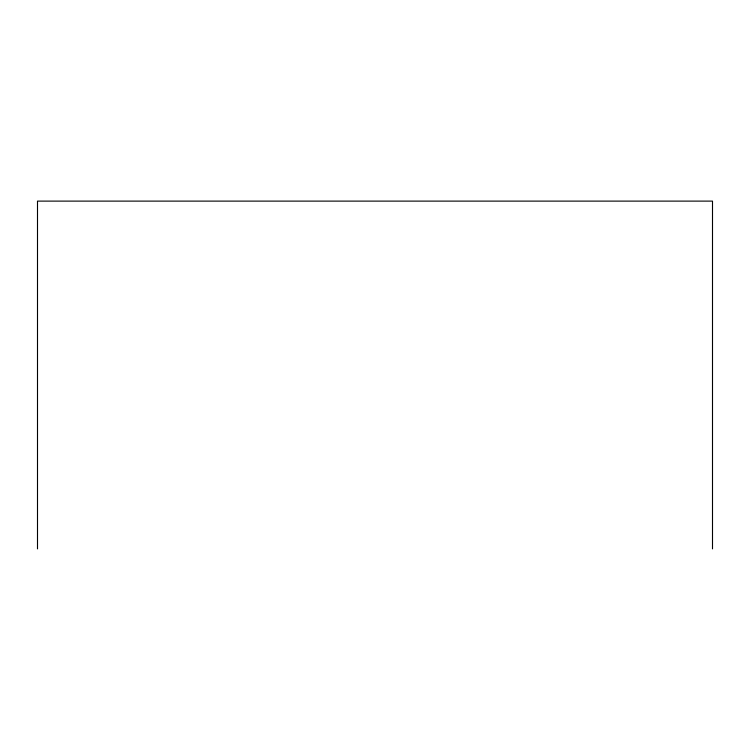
<?xml version="1.0" encoding="UTF-8"?>
<svg xmlns="http://www.w3.org/2000/svg" width="750" height="750" viewBox="0 0 750 750"><rect width="100%" height="100%" fill="white"/><g stroke="black" fill="none" stroke-linecap="round" stroke-linejoin="round"><path stroke-width="1.12" d="M712.5 548.888L712.5 201.113L37.5 201.113L37.5 548.888"/></g></svg>
